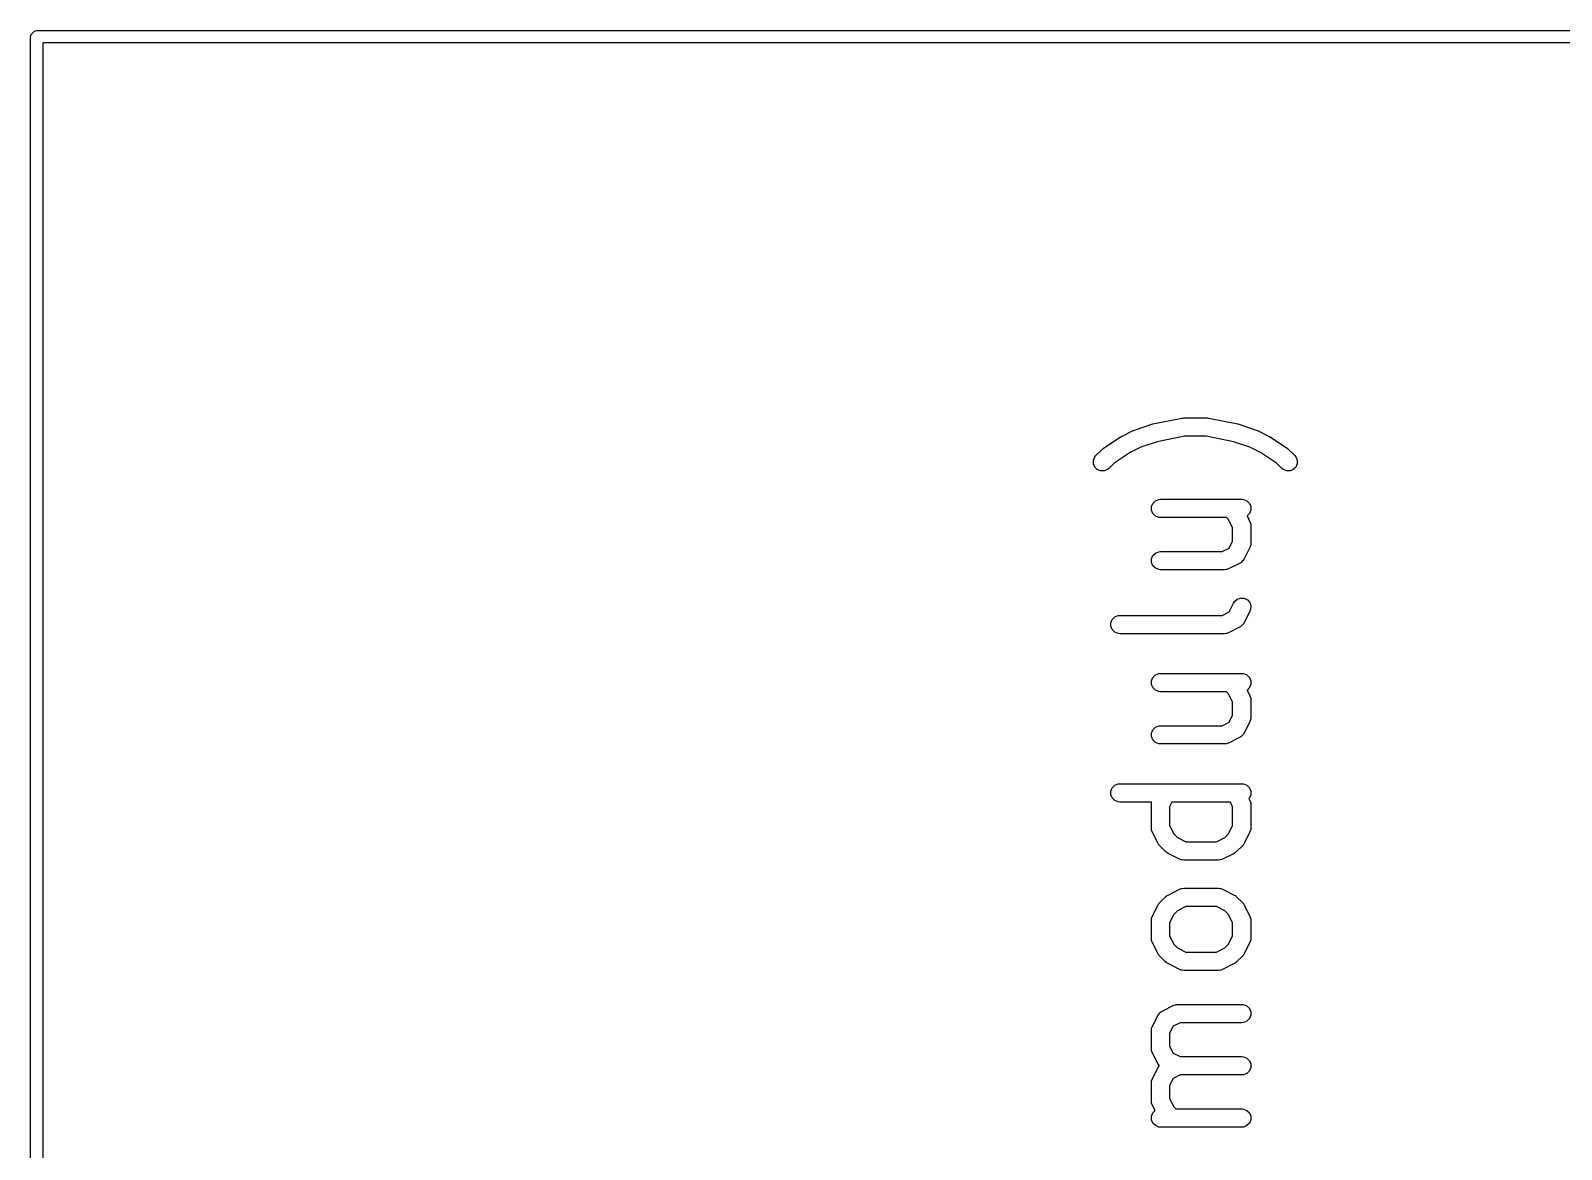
# Model space of a CAD drawing. Header units: inches. Extents: x -2.17 to 1.75, y 0.02 to 2.82.
# Drawn here: x -2.1711 to -1.677, y 1.5373 to 1.8986 of the extents above; entities that cross this region are included whole.
import ezdxf

# ---------------------------------------------------------------- set-up
doc = ezdxf.new("R2010")
doc.units = ezdxf.units.IN
doc.header["$MEASUREMENT"] = 0
doc.layers.add('BLACK', color=250, linetype='CONTINUOUS')

msp = doc.modelspace()

# ---------------------------------------------------------------- linework, layer by layer
at = {"layer": 'BLACK', "linetype": 'CONTINUOUS'}
for p, q in [((-2.1711, 1.89665), (-2.17095, 1.89741)), ((-2.17095, 1.89741), (-2.16989, 1.89847)), ((-2.16989, 1.89847), (-2.16913, 1.89862)), ((-2.16913, 1.89862), (-1.18488, 1.89862)), ((-2.1711, 0.84941), (-2.1711, 1.89665)), ((-2.16717, 1.89469), (-2.16717, 0.85138)), ((-1.18685, 1.89469), (-2.16717, 1.89469)), ((-1.81898, 1.76759), (-1.81523, 1.76947)), ((-1.81523, 1.76947), (-1.81504, 1.76954)), ((-1.81504, 1.76954), (-1.81484, 1.76963)), ((-1.81484, 1.76963), (-1.80922, 1.7715)), ((-1.80922, 1.7715), (-1.80904, 1.77154)), ((-1.80904, 1.77154), (-1.80887, 1.7716)), ((-1.80887, 1.7716), (-1.79949, 1.77347)), ((-1.79949, 1.77347), (-1.79921, 1.7735)), ((-1.79949, 1.77347), (-1.79949, 1.77347)), ((-1.79949, 1.77347), (-1.79949, 1.77347)), ((-1.79921, 1.7735), (-1.79892, 1.77353)), ((-1.79892, 1.77353), (-1.79891, 1.77353)), ((-1.79891, 1.77353), (-1.79891, 1.77353)), ((-1.79891, 1.77353), (-1.79141, 1.77353)), ((-1.79141, 1.77353), (-1.79141, 1.77353)), ((-1.79141, 1.77353), (-1.79112, 1.7735)), ((-1.79141, 1.77353), (-1.79141, 1.77353)), ((-1.79112, 1.7735), (-1.79084, 1.77347)), ((-1.79084, 1.77347), (-1.79084, 1.77347)), ((-1.79084, 1.77347), (-1.79083, 1.77347)), ((-1.79083, 1.77347), (-1.78146, 1.7716)), ((-1.78146, 1.7716), (-1.78128, 1.77154)), ((-1.78128, 1.77154), (-1.78111, 1.7715)), ((-1.78111, 1.7715), (-1.77548, 1.76963)), ((-1.77548, 1.76963), (-1.77529, 1.76954)), ((-1.77529, 1.76954), (-1.77509, 1.76947)), ((-1.77509, 1.76947), (-1.77135, 1.76759)), ((-1.82492, 1.76366), (-1.8193, 1.76741)), ((-1.8193, 1.76741), (-1.81914, 1.76749)), ((-1.81914, 1.76749), (-1.81898, 1.76759)), ((-1.81278, 1.76409), (-1.81617, 1.76239)), ((-1.80753, 1.76584), (-1.81278, 1.76409)), ((-1.79862, 1.76762), (-1.80753, 1.76584)), ((-1.79171, 1.76762), (-1.79862, 1.76762)), ((-1.7828, 1.76584), (-1.79171, 1.76762)), ((-1.77755, 1.76409), (-1.7828, 1.76584)), ((-1.77415, 1.76239), (-1.77755, 1.76409)), ((-1.77135, 1.76759), (-1.77119, 1.76749)), ((-1.77119, 1.76749), (-1.77103, 1.76741)), ((-1.77103, 1.76741), (-1.7654, 1.76366)), ((-1.82806, 1.7599), (-1.82761, 1.76097)), ((-1.82806, 1.75875), (-1.82806, 1.7599)), ((-1.82761, 1.76097), (-1.82725, 1.76141)), ((-1.82725, 1.76141), (-1.82537, 1.76329)), ((-1.82537, 1.76329), (-1.82514, 1.76348)), ((-1.82537, 1.76329), (-1.82537, 1.76329)), ((-1.82537, 1.76329), (-1.82537, 1.76329)), ((-1.82514, 1.76348), (-1.82492, 1.76366)), ((-1.82492, 1.76366), (-1.82492, 1.76366)), ((-1.82492, 1.76366), (-1.82492, 1.76366)), ((-1.81617, 1.76239), (-1.8214, 1.75891)), ((-1.76892, 1.75891), (-1.77415, 1.76239)), ((-1.7654, 1.76366), (-1.7654, 1.76366)), ((-1.7654, 1.76366), (-1.7654, 1.76366)), ((-1.7654, 1.76366), (-1.76519, 1.76348)), ((-1.76519, 1.76348), (-1.76496, 1.76329)), ((-1.76496, 1.76329), (-1.76495, 1.76329)), ((-1.76495, 1.76329), (-1.76495, 1.76329)), ((-1.76495, 1.76329), (-1.76308, 1.76141)), ((-1.76308, 1.76141), (-1.76271, 1.76097)), ((-1.76271, 1.76097), (-1.76227, 1.7599)), ((-1.76227, 1.7599), (-1.76227, 1.75875)), ((-1.82761, 1.75769), (-1.82806, 1.75875)), ((-1.8268, 1.75687), (-1.82761, 1.75769)), ((-1.82574, 1.75643), (-1.8268, 1.75687)), ((-1.82458, 1.75643), (-1.82574, 1.75643)), ((-1.82352, 1.75687), (-1.82458, 1.75643)), ((-1.82307, 1.75724), (-1.82352, 1.75687)), ((-1.8214, 1.75891), (-1.82307, 1.75724)), ((-1.76725, 1.75724), (-1.76892, 1.75891)), ((-1.76681, 1.75687), (-1.76725, 1.75724)), ((-1.76574, 1.75643), (-1.76681, 1.75687)), ((-1.76459, 1.75643), (-1.76574, 1.75643)), ((-1.76353, 1.75687), (-1.76459, 1.75643)), ((-1.76271, 1.75769), (-1.76353, 1.75687)), ((-1.76227, 1.75875), (-1.76271, 1.75769)), ((-1.80931, 1.7449), (-1.80887, 1.74597)), ((-1.80931, 1.74375), (-1.80931, 1.7449)), ((-1.80887, 1.74597), (-1.80805, 1.74678)), ((-1.80805, 1.74678), (-1.80699, 1.74722)), ((-1.80699, 1.74722), (-1.80641, 1.74728)), ((-1.80641, 1.74728), (-1.78016, 1.74728)), ((-1.78016, 1.74728), (-1.77959, 1.74722)), ((-1.77959, 1.74722), (-1.77852, 1.74678)), ((-1.77852, 1.74678), (-1.77771, 1.74597)), ((-1.77771, 1.74597), (-1.77727, 1.7449)), ((-1.77727, 1.7449), (-1.77727, 1.74375)), ((-1.80887, 1.74269), (-1.80931, 1.74375)), ((-1.80805, 1.74187), (-1.80887, 1.74269)), ((-1.80699, 1.74143), (-1.80805, 1.74187)), ((-1.80641, 1.74138), (-1.80699, 1.74143)), ((-1.78514, 1.74138), (-1.80641, 1.74138)), ((-1.78447, 1.74071), (-1.78514, 1.74138)), ((-1.78312, 1.73801), (-1.78447, 1.74071)), ((-1.77771, 1.74269), (-1.77847, 1.74192)), ((-1.77847, 1.74192), (-1.77752, 1.74003)), ((-1.77727, 1.74375), (-1.77771, 1.74269)), ((-1.77752, 1.74003), (-1.77732, 1.73948)), ((-1.77732, 1.73948), (-1.77731, 1.73938)), ((-1.77731, 1.73938), (-1.77727, 1.73928)), ((-1.77727, 1.73928), (-1.77721, 1.7387)), ((-1.78312, 1.73378), (-1.78312, 1.73801)), ((-1.77721, 1.7387), (-1.77721, 1.73308)), ((-1.80887, 1.7291), (-1.80805, 1.72991)), ((-1.80805, 1.72991), (-1.80699, 1.73035)), ((-1.80699, 1.73035), (-1.80641, 1.73041)), ((-1.80641, 1.73041), (-1.78649, 1.73041)), ((-1.78649, 1.73041), (-1.78424, 1.73153)), ((-1.78424, 1.73153), (-1.78312, 1.73378)), ((-1.77752, 1.73176), (-1.7794, 1.72801)), ((-1.77732, 1.7323), (-1.77752, 1.73176)), ((-1.77731, 1.73241), (-1.77732, 1.7323)), ((-1.77727, 1.7325), (-1.77731, 1.73241)), ((-1.77721, 1.73308), (-1.77727, 1.7325)), ((-1.80931, 1.72803), (-1.80887, 1.7291)), ((-1.80931, 1.72688), (-1.80931, 1.72803)), ((-1.80887, 1.72582), (-1.80931, 1.72688)), ((-1.80805, 1.725), (-1.80887, 1.72582)), ((-1.80699, 1.72456), (-1.80805, 1.725)), ((-1.80641, 1.7245), (-1.80699, 1.72456)), ((-1.78579, 1.7245), (-1.80641, 1.7245)), ((-1.78521, 1.72456), (-1.78579, 1.7245)), ((-1.78511, 1.7246), (-1.78521, 1.72456)), ((-1.78501, 1.72461), (-1.78511, 1.7246)), ((-1.78447, 1.72481), (-1.78501, 1.72461)), ((-1.78072, 1.72669), (-1.78447, 1.72481)), ((-1.78062, 1.72675), (-1.78072, 1.72669)), ((-1.78058, 1.72677), (-1.78062, 1.72675)), ((-1.78052, 1.72681), (-1.78058, 1.72677)), ((-1.78023, 1.727), (-1.78052, 1.72681)), ((-1.77999, 1.72728), (-1.78023, 1.727)), ((-1.77971, 1.72752), (-1.77999, 1.72728)), ((-1.77952, 1.72781), (-1.77971, 1.72752)), ((-1.77947, 1.72787), (-1.77952, 1.72781)), ((-1.77946, 1.72791), (-1.77947, 1.72787)), ((-1.7794, 1.72801), (-1.77946, 1.72791)), ((-1.7825, 1.71427), (-1.78163, 1.71502)), ((-1.78163, 1.71502), (-1.78053, 1.71539)), ((-1.78053, 1.71539), (-1.77938, 1.71531)), ((-1.77938, 1.71531), (-1.77835, 1.71479)), ((-1.77835, 1.71479), (-1.7776, 1.71392)), ((-1.82118, 1.70929), (-1.82011, 1.70973)), ((-1.82011, 1.70973), (-1.81953, 1.70979)), ((-1.81953, 1.70979), (-1.78649, 1.70979)), ((-1.78649, 1.70979), (-1.78424, 1.71091)), ((-1.78424, 1.71091), (-1.78281, 1.71378)), ((-1.78281, 1.71378), (-1.7825, 1.71427)), ((-1.77752, 1.71114), (-1.7794, 1.70739)), ((-1.7776, 1.71392), (-1.77724, 1.71283)), ((-1.77732, 1.71168), (-1.77752, 1.71114)), ((-1.77724, 1.71283), (-1.77732, 1.71168)), ((-1.82243, 1.70741), (-1.82199, 1.70847)), ((-1.82243, 1.70626), (-1.82243, 1.70741)), ((-1.82199, 1.70519), (-1.82243, 1.70626)), ((-1.82199, 1.70847), (-1.82118, 1.70929)), ((-1.82118, 1.70438), (-1.82199, 1.70519)), ((-1.78072, 1.70607), (-1.78447, 1.70419)), ((-1.78062, 1.70613), (-1.78072, 1.70607)), ((-1.78058, 1.70614), (-1.78062, 1.70613)), ((-1.78052, 1.70619), (-1.78058, 1.70614)), ((-1.78023, 1.70638), (-1.78052, 1.70619)), ((-1.77999, 1.70666), (-1.78023, 1.70638)), ((-1.77971, 1.7069), (-1.77999, 1.70666)), ((-1.77952, 1.70719), (-1.77971, 1.7069)), ((-1.77947, 1.70725), (-1.77952, 1.70719)), ((-1.77946, 1.70729), (-1.77947, 1.70725)), ((-1.7794, 1.70739), (-1.77946, 1.70729)), ((-1.82011, 1.70394), (-1.82118, 1.70438)), ((-1.81953, 1.70388), (-1.82011, 1.70394)), ((-1.78579, 1.70388), (-1.81953, 1.70388)), ((-1.78521, 1.70394), (-1.78579, 1.70388)), ((-1.78511, 1.70398), (-1.78521, 1.70394)), ((-1.78501, 1.70399), (-1.78511, 1.70398)), ((-1.78447, 1.70419), (-1.78501, 1.70399)), ((-1.80887, 1.68973), (-1.80805, 1.69054)), ((-1.80805, 1.69054), (-1.80699, 1.69098)), ((-1.80699, 1.69098), (-1.80641, 1.69104)), ((-1.80641, 1.69104), (-1.78016, 1.69104)), ((-1.78016, 1.69104), (-1.77959, 1.69098)), ((-1.77959, 1.69098), (-1.77852, 1.69054)), ((-1.77852, 1.69054), (-1.77771, 1.68973)), ((-1.80931, 1.68866), (-1.80887, 1.68973)), ((-1.80931, 1.68751), (-1.80931, 1.68866)), ((-1.80887, 1.68645), (-1.80931, 1.68751)), ((-1.80805, 1.68563), (-1.80887, 1.68645)), ((-1.80699, 1.68519), (-1.80805, 1.68563)), ((-1.80641, 1.68513), (-1.80699, 1.68519)), ((-1.78514, 1.68513), (-1.80641, 1.68513)), ((-1.78447, 1.68446), (-1.78514, 1.68513)), ((-1.77771, 1.68645), (-1.77847, 1.68568)), ((-1.77847, 1.68568), (-1.77752, 1.68378)), ((-1.77771, 1.68973), (-1.77727, 1.68866)), ((-1.77727, 1.68751), (-1.77771, 1.68645)), ((-1.77727, 1.68866), (-1.77727, 1.68751)), ((-1.78312, 1.68176), (-1.78447, 1.68446)), ((-1.78312, 1.67753), (-1.78312, 1.68176)), ((-1.77752, 1.68378), (-1.77732, 1.68324)), ((-1.77732, 1.68324), (-1.77731, 1.68314)), ((-1.77731, 1.68314), (-1.77727, 1.68304)), ((-1.77727, 1.68304), (-1.77721, 1.68246)), ((-1.77721, 1.68246), (-1.77721, 1.67684)), ((-1.78649, 1.67417), (-1.78424, 1.67529)), ((-1.78424, 1.67529), (-1.78312, 1.67753)), ((-1.77752, 1.67552), (-1.7794, 1.67177)), ((-1.77732, 1.67606), (-1.77752, 1.67552)), ((-1.77731, 1.67616), (-1.77732, 1.67606)), ((-1.77727, 1.67626), (-1.77731, 1.67616)), ((-1.77721, 1.67684), (-1.77727, 1.67626)), ((-1.80931, 1.67179), (-1.80887, 1.67285)), ((-1.80931, 1.67064), (-1.80931, 1.67179)), ((-1.80887, 1.66957), (-1.80931, 1.67064)), ((-1.80887, 1.67285), (-1.80805, 1.67367)), ((-1.80805, 1.67367), (-1.80699, 1.67411)), ((-1.80699, 1.67411), (-1.80641, 1.67417)), ((-1.80641, 1.67417), (-1.78649, 1.67417)), ((-1.78072, 1.67045), (-1.78447, 1.66857)), ((-1.78062, 1.67051), (-1.78072, 1.67045)), ((-1.78058, 1.67052), (-1.78062, 1.67051)), ((-1.78052, 1.67057), (-1.78058, 1.67052)), ((-1.78023, 1.67076), (-1.78052, 1.67057)), ((-1.77999, 1.67103), (-1.78023, 1.67076)), ((-1.77971, 1.67128), (-1.77999, 1.67103)), ((-1.77952, 1.67157), (-1.77971, 1.67128)), ((-1.77947, 1.67163), (-1.77952, 1.67157)), ((-1.77946, 1.67167), (-1.77947, 1.67163)), ((-1.7794, 1.67177), (-1.77946, 1.67167)), ((-1.80805, 1.66876), (-1.80887, 1.66957)), ((-1.80699, 1.66832), (-1.80805, 1.66876)), ((-1.80641, 1.66826), (-1.80699, 1.66832)), ((-1.78579, 1.66826), (-1.80641, 1.66826)), ((-1.78521, 1.66832), (-1.78579, 1.66826)), ((-1.78511, 1.66836), (-1.78521, 1.66832)), ((-1.78501, 1.66837), (-1.78511, 1.66836)), ((-1.78447, 1.66857), (-1.78501, 1.66837)), ((-1.82118, 1.65492), (-1.82011, 1.65536)), ((-1.82011, 1.65536), (-1.81953, 1.65542)), ((-1.81953, 1.65542), (-1.78016, 1.65542)), ((-1.78016, 1.65542), (-1.77959, 1.65536)), ((-1.77959, 1.65536), (-1.77852, 1.65492)), ((-1.82243, 1.65304), (-1.82199, 1.65411)), ((-1.82243, 1.65189), (-1.82243, 1.65304)), ((-1.82199, 1.65082), (-1.82243, 1.65189)), ((-1.82199, 1.65411), (-1.82118, 1.65492)), ((-1.82118, 1.65001), (-1.82199, 1.65082)), ((-1.77852, 1.65492), (-1.77771, 1.65411)), ((-1.77771, 1.65082), (-1.77785, 1.65069)), ((-1.77785, 1.65069), (-1.77752, 1.65004)), ((-1.77771, 1.65411), (-1.77727, 1.65304)), ((-1.77727, 1.65189), (-1.77771, 1.65082)), ((-1.77727, 1.65304), (-1.77727, 1.65189)), ((-1.82011, 1.64957), (-1.82118, 1.65001)), ((-1.81953, 1.64951), (-1.82011, 1.64957)), ((-1.80925, 1.64951), (-1.81953, 1.64951)), ((-1.80936, 1.64872), (-1.80931, 1.64929)), ((-1.80936, 1.64122), (-1.80936, 1.64872)), ((-1.80931, 1.64929), (-1.80927, 1.64939)), ((-1.80927, 1.64939), (-1.80926, 1.6495)), ((-1.80926, 1.6495), (-1.80925, 1.64951)), ((-1.80271, 1.64951), (-1.80346, 1.64802)), ((-1.80346, 1.64802), (-1.80346, 1.64191)), ((-1.78386, 1.64951), (-1.80271, 1.64951)), ((-1.78312, 1.64802), (-1.78386, 1.64951)), ((-1.78312, 1.64191), (-1.78312, 1.64802)), ((-1.77752, 1.65004), (-1.77732, 1.6495)), ((-1.77732, 1.6495), (-1.77731, 1.64939)), ((-1.77731, 1.64939), (-1.77727, 1.64929)), ((-1.77727, 1.64929), (-1.77721, 1.64872)), ((-1.77721, 1.64872), (-1.77721, 1.64122)), ((-1.80931, 1.64064), (-1.80936, 1.64122)), ((-1.80927, 1.64054), (-1.80931, 1.64064)), ((-1.80926, 1.64044), (-1.80927, 1.64054)), ((-1.80905, 1.6399), (-1.80926, 1.64044)), ((-1.80346, 1.64191), (-1.80211, 1.63922)), ((-1.78447, 1.63922), (-1.78312, 1.64191)), ((-1.77732, 1.64044), (-1.77752, 1.6399)), ((-1.77731, 1.64054), (-1.77732, 1.64044)), ((-1.77727, 1.64064), (-1.77731, 1.64054)), ((-1.77721, 1.64122), (-1.77727, 1.64064)), ((-1.80718, 1.63615), (-1.80905, 1.6399)), ((-1.80702, 1.6359), (-1.80718, 1.63615)), ((-1.80699, 1.63583), (-1.80702, 1.6359)), ((-1.80693, 1.63575), (-1.80699, 1.63583)), ((-1.80687, 1.63566), (-1.80693, 1.63575)), ((-1.80681, 1.63561), (-1.80687, 1.63566)), ((-1.80662, 1.63538), (-1.80681, 1.63561)), ((-1.80211, 1.63922), (-1.80091, 1.63802)), ((-1.80091, 1.63802), (-1.79822, 1.63667)), ((-1.79822, 1.63667), (-1.78836, 1.63667)), ((-1.78836, 1.63667), (-1.78566, 1.63802)), ((-1.78566, 1.63802), (-1.78447, 1.63922)), ((-1.77977, 1.63561), (-1.77995, 1.63538)), ((-1.77971, 1.63566), (-1.77977, 1.63561)), ((-1.77965, 1.63575), (-1.77971, 1.63566)), ((-1.77958, 1.63583), (-1.77965, 1.63575)), ((-1.77955, 1.6359), (-1.77958, 1.63583)), ((-1.7794, 1.63615), (-1.77955, 1.6359)), ((-1.77752, 1.6399), (-1.7794, 1.63615)), ((-1.80475, 1.6335), (-1.80662, 1.63538)), ((-1.80452, 1.63332), (-1.80475, 1.6335)), ((-1.80447, 1.63326), (-1.80452, 1.63332)), ((-1.80438, 1.6332), (-1.80447, 1.63326)), ((-1.8043, 1.63314), (-1.80438, 1.6332)), ((-1.80423, 1.63311), (-1.8043, 1.63314)), ((-1.80398, 1.63295), (-1.80423, 1.63311)), ((-1.80023, 1.63108), (-1.80398, 1.63295)), ((-1.79969, 1.63087), (-1.80023, 1.63108)), ((-1.79959, 1.63086), (-1.79969, 1.63087)), ((-1.79949, 1.63082), (-1.79959, 1.63086)), ((-1.79891, 1.63076), (-1.79949, 1.63082)), ((-1.78766, 1.63076), (-1.79891, 1.63076)), ((-1.78709, 1.63082), (-1.78766, 1.63076)), ((-1.78699, 1.63086), (-1.78709, 1.63082)), ((-1.78688, 1.63087), (-1.78699, 1.63086)), ((-1.78634, 1.63108), (-1.78688, 1.63087)), ((-1.78259, 1.63295), (-1.78634, 1.63108)), ((-1.78235, 1.63311), (-1.78259, 1.63295)), ((-1.78227, 1.63314), (-1.78235, 1.63311)), ((-1.78219, 1.6332), (-1.78227, 1.63314)), ((-1.7821, 1.63326), (-1.78219, 1.6332)), ((-1.78205, 1.63332), (-1.7821, 1.63326)), ((-1.78183, 1.6335), (-1.78205, 1.63332)), ((-1.77995, 1.63538), (-1.78183, 1.6335)), ((-1.80398, 1.61949), (-1.80023, 1.62136)), ((-1.80023, 1.62136), (-1.79969, 1.62157)), ((-1.79969, 1.62157), (-1.79959, 1.62157)), ((-1.79959, 1.62157), (-1.79949, 1.62162)), ((-1.79949, 1.62162), (-1.79891, 1.62167)), ((-1.79891, 1.62167), (-1.78766, 1.62167)), ((-1.78766, 1.62167), (-1.78709, 1.62162)), ((-1.78709, 1.62162), (-1.78699, 1.62157)), ((-1.78699, 1.62157), (-1.78688, 1.62157)), ((-1.78688, 1.62157), (-1.78634, 1.62136)), ((-1.78634, 1.62136), (-1.78259, 1.61949)), ((-1.80905, 1.61254), (-1.80718, 1.61629)), ((-1.80718, 1.61629), (-1.80702, 1.61654)), ((-1.80702, 1.61654), (-1.80699, 1.61661)), ((-1.80699, 1.61661), (-1.80693, 1.61669)), ((-1.80693, 1.61669), (-1.80687, 1.61678)), ((-1.80687, 1.61678), (-1.80681, 1.61683)), ((-1.80681, 1.61683), (-1.80662, 1.61706)), ((-1.80662, 1.61706), (-1.80475, 1.61893)), ((-1.80475, 1.61893), (-1.80452, 1.61912)), ((-1.80452, 1.61912), (-1.80447, 1.61918)), ((-1.80447, 1.61918), (-1.80438, 1.61923)), ((-1.80438, 1.61923), (-1.8043, 1.6193)), ((-1.8043, 1.6193), (-1.80423, 1.61933)), ((-1.80423, 1.61933), (-1.80398, 1.61949)), ((-1.79822, 1.61577), (-1.80091, 1.61442)), ((-1.78836, 1.61577), (-1.79822, 1.61577)), ((-1.78566, 1.61442), (-1.78836, 1.61577)), ((-1.78259, 1.61949), (-1.78235, 1.61933)), ((-1.78235, 1.61933), (-1.78227, 1.6193)), ((-1.78227, 1.6193), (-1.78219, 1.61923)), ((-1.78219, 1.61923), (-1.7821, 1.61918)), ((-1.7821, 1.61918), (-1.78205, 1.61912)), ((-1.78205, 1.61912), (-1.78183, 1.61893)), ((-1.78183, 1.61893), (-1.77995, 1.61706)), ((-1.77995, 1.61706), (-1.77977, 1.61683)), ((-1.77977, 1.61683), (-1.77971, 1.61678)), ((-1.77971, 1.61678), (-1.77965, 1.61669)), ((-1.77965, 1.61669), (-1.77958, 1.61661)), ((-1.77958, 1.61661), (-1.77955, 1.61654)), ((-1.77955, 1.61654), (-1.7794, 1.61629)), ((-1.7794, 1.61629), (-1.77752, 1.61254)), ((-1.80936, 1.61122), (-1.80931, 1.6118)), ((-1.80936, 1.6056), (-1.80936, 1.61122)), ((-1.80931, 1.6118), (-1.80927, 1.61189)), ((-1.80927, 1.61189), (-1.80926, 1.612)), ((-1.80926, 1.612), (-1.80905, 1.61254)), ((-1.80211, 1.61322), (-1.80346, 1.61052)), ((-1.80091, 1.61442), (-1.80211, 1.61322)), ((-1.78447, 1.61322), (-1.78566, 1.61442)), ((-1.78312, 1.61052), (-1.78447, 1.61322)), ((-1.77752, 1.61254), (-1.77732, 1.612)), ((-1.77732, 1.612), (-1.77731, 1.61189)), ((-1.77731, 1.61189), (-1.77727, 1.6118)), ((-1.77727, 1.6118), (-1.77721, 1.61122)), ((-1.77721, 1.61122), (-1.77721, 1.6056)), ((-1.80346, 1.61052), (-1.80346, 1.60629)), ((-1.80346, 1.60629), (-1.80211, 1.6036)), ((-1.78447, 1.6036), (-1.78312, 1.60629)), ((-1.78312, 1.60629), (-1.78312, 1.61052)), ((-1.80931, 1.60502), (-1.80936, 1.6056)), ((-1.80927, 1.60492), (-1.80931, 1.60502)), ((-1.80926, 1.60482), (-1.80927, 1.60492)), ((-1.80905, 1.60428), (-1.80926, 1.60482)), ((-1.80718, 1.60053), (-1.80905, 1.60428)), ((-1.80211, 1.6036), (-1.80091, 1.6024)), ((-1.80091, 1.6024), (-1.79822, 1.60105)), ((-1.79822, 1.60105), (-1.78836, 1.60105)), ((-1.78836, 1.60105), (-1.78566, 1.6024)), ((-1.78566, 1.6024), (-1.78447, 1.6036)), ((-1.77752, 1.60428), (-1.7794, 1.60053)), ((-1.77732, 1.60482), (-1.77752, 1.60428)), ((-1.77731, 1.60492), (-1.77732, 1.60482)), ((-1.77727, 1.60502), (-1.77731, 1.60492)), ((-1.77721, 1.6056), (-1.77727, 1.60502)), ((-1.80702, 1.60028), (-1.80718, 1.60053)), ((-1.80699, 1.60021), (-1.80702, 1.60028)), ((-1.80693, 1.60013), (-1.80699, 1.60021)), ((-1.80687, 1.60004), (-1.80693, 1.60013)), ((-1.80681, 1.59999), (-1.80687, 1.60004)), ((-1.80662, 1.59976), (-1.80681, 1.59999)), ((-1.80475, 1.59788), (-1.80662, 1.59976)), ((-1.80452, 1.5977), (-1.80475, 1.59788)), ((-1.80447, 1.59764), (-1.80452, 1.5977)), ((-1.80438, 1.59758), (-1.80447, 1.59764)), ((-1.8043, 1.59752), (-1.80438, 1.59758)), ((-1.80423, 1.59749), (-1.8043, 1.59752)), ((-1.80398, 1.59733), (-1.80423, 1.59749)), ((-1.80023, 1.59546), (-1.80398, 1.59733)), ((-1.78259, 1.59733), (-1.78634, 1.59546)), ((-1.78235, 1.59749), (-1.78259, 1.59733)), ((-1.78227, 1.59752), (-1.78235, 1.59749)), ((-1.78219, 1.59758), (-1.78227, 1.59752)), ((-1.7821, 1.59764), (-1.78219, 1.59758)), ((-1.78205, 1.5977), (-1.7821, 1.59764)), ((-1.78183, 1.59788), (-1.78205, 1.5977)), ((-1.77995, 1.59976), (-1.78183, 1.59788)), ((-1.77977, 1.59999), (-1.77995, 1.59976)), ((-1.77971, 1.60004), (-1.77977, 1.59999)), ((-1.77965, 1.60013), (-1.77971, 1.60004)), ((-1.77958, 1.60021), (-1.77965, 1.60013)), ((-1.77955, 1.60028), (-1.77958, 1.60021)), ((-1.7794, 1.60053), (-1.77955, 1.60028)), ((-1.79969, 1.59525), (-1.80023, 1.59546)), ((-1.79959, 1.59524), (-1.79969, 1.59525)), ((-1.79949, 1.5952), (-1.79959, 1.59524)), ((-1.79891, 1.59514), (-1.79949, 1.5952)), ((-1.78766, 1.59514), (-1.79891, 1.59514)), ((-1.78709, 1.5952), (-1.78766, 1.59514)), ((-1.78699, 1.59524), (-1.78709, 1.5952)), ((-1.78688, 1.59525), (-1.78699, 1.59524)), ((-1.78634, 1.59546), (-1.78688, 1.59525)), ((-1.80705, 1.58087), (-1.80687, 1.58116)), ((-1.80687, 1.58116), (-1.80659, 1.5814)), ((-1.80659, 1.5814), (-1.80635, 1.58168)), ((-1.80635, 1.58168), (-1.80606, 1.58187)), ((-1.80606, 1.58187), (-1.806, 1.58191)), ((-1.806, 1.58191), (-1.80595, 1.58193)), ((-1.80595, 1.58193), (-1.80586, 1.58199)), ((-1.80586, 1.58199), (-1.80211, 1.58387)), ((-1.80211, 1.58387), (-1.80157, 1.58407)), ((-1.80157, 1.58407), (-1.80146, 1.58408)), ((-1.80146, 1.58408), (-1.80136, 1.58412)), ((-1.80136, 1.58412), (-1.80079, 1.58418)), ((-1.80079, 1.58418), (-1.78016, 1.58418)), ((-1.78016, 1.58418), (-1.77959, 1.58412)), ((-1.77959, 1.58412), (-1.77852, 1.58368)), ((-1.77852, 1.58368), (-1.77771, 1.58286)), ((-1.77771, 1.58286), (-1.77727, 1.5818)), ((-1.77727, 1.5818), (-1.77727, 1.58065)), ((-1.80936, 1.5756), (-1.80931, 1.57618)), ((-1.80931, 1.57618), (-1.80927, 1.57627)), ((-1.80927, 1.57627), (-1.80926, 1.57638)), ((-1.80926, 1.57638), (-1.80905, 1.57692)), ((-1.80905, 1.57692), (-1.80718, 1.58067)), ((-1.80718, 1.58067), (-1.80712, 1.58077)), ((-1.80712, 1.58077), (-1.8071, 1.58081)), ((-1.8071, 1.58081), (-1.80705, 1.58087)), ((-1.80234, 1.57715), (-1.80346, 1.5749)), ((-1.80009, 1.57827), (-1.80234, 1.57715)), ((-1.78016, 1.57827), (-1.80009, 1.57827)), ((-1.77959, 1.57833), (-1.78016, 1.57827)), ((-1.77852, 1.57877), (-1.77959, 1.57833)), ((-1.77771, 1.57958), (-1.77852, 1.57877)), ((-1.77727, 1.58065), (-1.77771, 1.57958)), ((-1.80936, 1.56998), (-1.80936, 1.5756)), ((-1.80346, 1.5749), (-1.80346, 1.57067)), ((-1.80931, 1.5694), (-1.80936, 1.56998)), ((-1.80927, 1.5693), (-1.80931, 1.5694)), ((-1.80926, 1.5692), (-1.80927, 1.5693)), ((-1.80905, 1.56866), (-1.80926, 1.5692)), ((-1.80718, 1.56491), (-1.80905, 1.56866)), ((-1.80346, 1.57067), (-1.80234, 1.56843)), ((-1.80234, 1.56843), (-1.80009, 1.5673)), ((-1.80009, 1.5673), (-1.78016, 1.5673)), ((-1.78016, 1.5673), (-1.77959, 1.56725)), ((-1.77959, 1.56725), (-1.77852, 1.56681)), ((-1.77852, 1.56681), (-1.77771, 1.56599)), ((-1.80905, 1.56005), (-1.80718, 1.5638)), ((-1.80712, 1.56481), (-1.80718, 1.56491)), ((-1.80718, 1.5638), (-1.80712, 1.56389)), ((-1.8071, 1.56476), (-1.80712, 1.56481)), ((-1.80712, 1.56389), (-1.8071, 1.56394)), ((-1.80705, 1.56471), (-1.8071, 1.56476)), ((-1.8071, 1.56394), (-1.80705, 1.564)), ((-1.80687, 1.56442), (-1.80705, 1.56471)), ((-1.80705, 1.564), (-1.80687, 1.56429)), ((-1.8068, 1.56435), (-1.80687, 1.56442)), ((-1.80687, 1.56429), (-1.8068, 1.56435)), ((-1.80009, 1.5614), (-1.80234, 1.56028)), ((-1.78016, 1.5614), (-1.80009, 1.5614)), ((-1.77959, 1.56146), (-1.78016, 1.5614)), ((-1.77852, 1.5619), (-1.77959, 1.56146)), ((-1.77771, 1.56271), (-1.77852, 1.5619)), ((-1.77771, 1.56599), (-1.77727, 1.56493)), ((-1.77727, 1.56378), (-1.77771, 1.56271)), ((-1.77727, 1.56493), (-1.77727, 1.56378)), ((-1.80936, 1.55873), (-1.80931, 1.5593)), ((-1.80936, 1.5531), (-1.80936, 1.55873)), ((-1.80931, 1.5593), (-1.80927, 1.5594)), ((-1.80927, 1.5594), (-1.80926, 1.55951)), ((-1.80926, 1.55951), (-1.80905, 1.56005)), ((-1.80234, 1.56028), (-1.80346, 1.55803)), ((-1.80346, 1.55803), (-1.80346, 1.5538)), ((-1.80931, 1.55253), (-1.80936, 1.5531)), ((-1.80927, 1.55243), (-1.80931, 1.55253)), ((-1.80926, 1.55232), (-1.80927, 1.55243)), ((-1.80905, 1.55178), (-1.80926, 1.55232)), ((-1.8081, 1.54988), (-1.80905, 1.55178)), ((-1.80346, 1.5538), (-1.80211, 1.5511)), ((-1.80931, 1.54805), (-1.80887, 1.54912)), ((-1.80931, 1.5469), (-1.80931, 1.54805)), ((-1.80887, 1.54584), (-1.80931, 1.5469)), ((-1.80887, 1.54912), (-1.8081, 1.54988)), ((-1.80211, 1.5511), (-1.80144, 1.55043)), ((-1.80144, 1.55043), (-1.78016, 1.55043)), ((-1.78016, 1.55043), (-1.77959, 1.55037)), ((-1.77959, 1.55037), (-1.77852, 1.54993)), ((-1.77852, 1.54993), (-1.77771, 1.54912)), ((-1.77771, 1.54912), (-1.77727, 1.54805)), ((-1.77727, 1.5469), (-1.77771, 1.54584)), ((-1.77727, 1.54805), (-1.77727, 1.5469)), ((-1.80805, 1.54502), (-1.80887, 1.54584)), ((-1.80699, 1.54458), (-1.80805, 1.54502)), ((-1.80641, 1.54453), (-1.80699, 1.54458)), ((-1.78016, 1.54453), (-1.80641, 1.54453)), ((-1.77959, 1.54458), (-1.78016, 1.54453)), ((-1.77852, 1.54502), (-1.77959, 1.54458)), ((-1.77771, 1.54584), (-1.77852, 1.54502))]:
    msp.add_line(p, q, dxfattribs=at)

doc.saveas('drawing.dxf')
